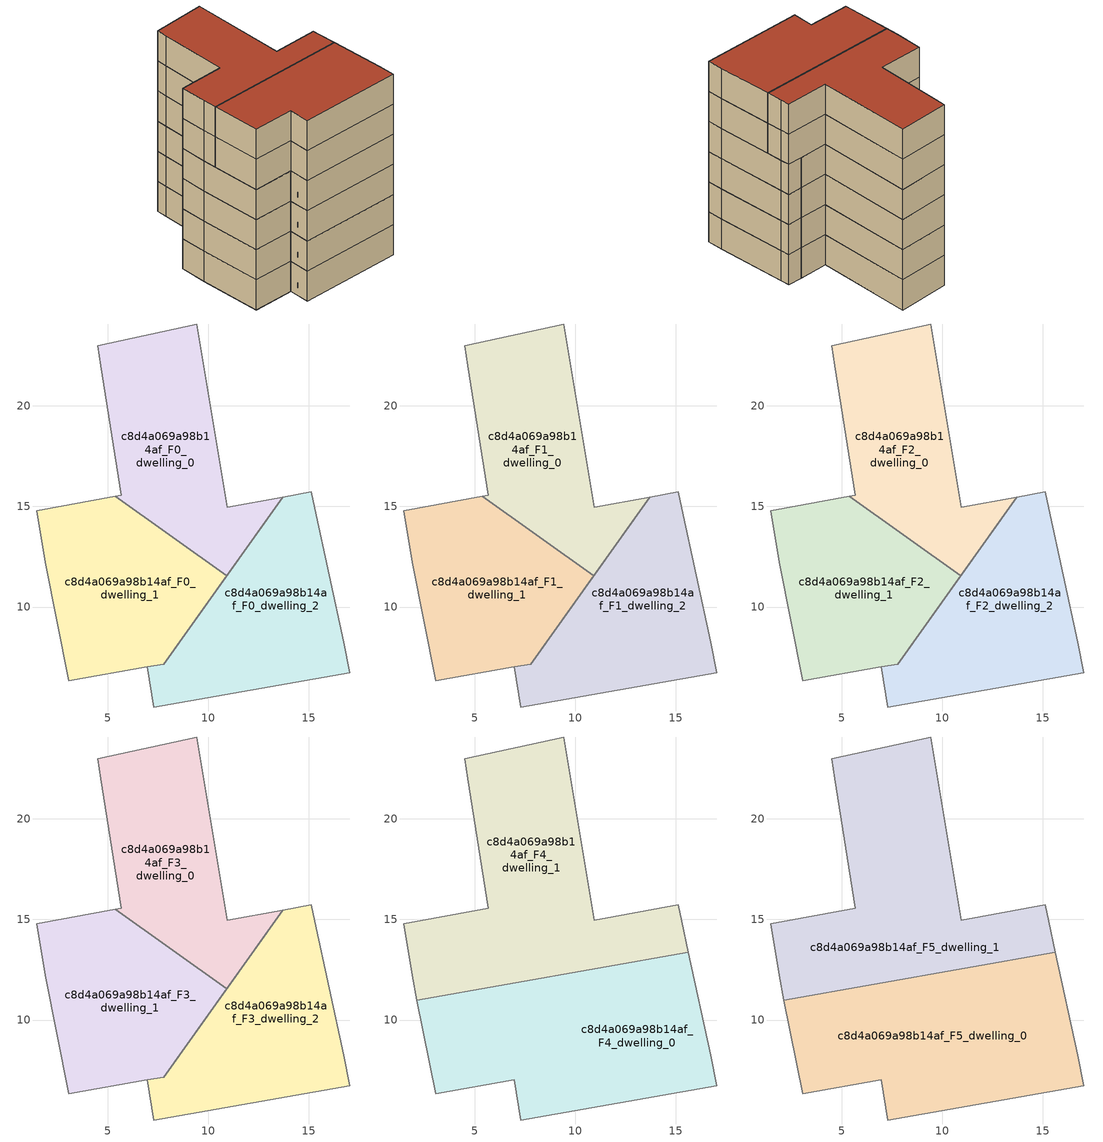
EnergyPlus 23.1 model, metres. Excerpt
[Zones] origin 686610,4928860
c8d4a069a98b14af_F0_dwelling_0
 floor ground (EU_floor_Construction): 10.93,11.56 13.7,15.46 10.95,14.96 9.42,24.07 4.51,22.99 4.67,21.99 5.67,15.55 5.39,15.5 z0
 wall adiabatic (EU_wall_Construction): 4.67,21.99 4.51,22.99 9.42,24.07 10.95,14.96 13.7,15.46 10.93,11.56 5.39,15.5 5.67,15.55 4.67,21.99 z0:3
c8d4a069a98b14af_F0_dwelling_1
 floor ground (EU_floor_Construction): 7.8,7.16 10.93,11.56 5.39,15.5 1.47,14.79 1.89,12.22 3.07,6.35 z0
 wall adiabatic (EU_wall_Construction): 6.98,7.02 3.07,6.35 1.89,12.22 1.47,14.79 5.39,15.5 10.93,11.56 7.8,7.16 z0:3
 wall to c8d4a069a98b14af_F0_dwelling_2 (EU_wall_Construction): 7.8,7.16 6.98,7.02 z0:3
c8d4a069a98b14af_F0_dwelling_2
 floor ground (EU_floor_Construction): 17.05,6.74 16.74,8.26 15.3,14.9 15.12,15.72 13.7,15.46 7.8,7.16 6.98,7.02 7.3,5.03 z0
 wall adiabatic (EU_wall_Construction): 7.8,7.16 13.7,15.46 15.12,15.72 15.3,14.9 16.74,8.26 17.05,6.74 7.3,5.03 6.98,7.02 z0:3
c8d4a069a98b14af_F1_dwelling_0
 floor to c8d4a069a98b14af_F0_dwelling_0 (EU_floor_Construction): 10.93,11.56 13.7,15.46 10.95,14.96 9.42,24.07 4.51,22.99 4.67,21.99 5.67,15.55 5.39,15.5 z3
 wall adiabatic (EU_wall_Construction): 4.67,21.99 4.51,22.99 9.42,24.07 10.95,14.96 13.7,15.46 10.93,11.56 5.39,15.5 5.67,15.55 4.67,21.99 z3:6
c8d4a069a98b14af_F1_dwelling_1
 floor to c8d4a069a98b14af_F0_dwelling_1 (EU_floor_Construction): 7.8,7.16 10.93,11.56 5.39,15.5 1.47,14.79 1.89,12.22 3.07,6.35 z3
 wall adiabatic (EU_wall_Construction): 6.98,7.02 3.07,6.35 1.89,12.22 1.47,14.79 5.39,15.5 10.93,11.56 7.8,7.16 z3:6
 wall to c8d4a069a98b14af_F1_dwelling_2 (EU_wall_Construction): 7.8,7.16 6.98,7.02 z3:6
c8d4a069a98b14af_F1_dwelling_2
 floor to c8d4a069a98b14af_F0_dwelling_2 (EU_floor_Construction): 17.05,6.74 16.74,8.26 15.3,14.9 15.12,15.72 13.7,15.46 7.8,7.16 6.98,7.02 7.3,5.03 z3
 wall adiabatic (EU_wall_Construction): 7.8,7.16 13.7,15.46 15.12,15.72 15.3,14.9 16.74,8.26 17.05,6.74 7.3,5.03 6.98,7.02 z3:6
c8d4a069a98b14af_F2_dwelling_0
 floor to c8d4a069a98b14af_F1_dwelling_0 (EU_floor_Construction): 10.93,11.56 13.7,15.46 10.95,14.96 9.42,24.07 4.51,22.99 4.67,21.99 5.67,15.55 5.39,15.5 z6
 wall adiabatic (EU_wall_Construction): 4.67,21.99 4.51,22.99 9.42,24.07 10.95,14.96 13.7,15.46 10.93,11.56 5.39,15.5 5.67,15.55 4.67,21.99 z6:9
c8d4a069a98b14af_F2_dwelling_1
 floor to c8d4a069a98b14af_F1_dwelling_1 (EU_floor_Construction): 7.8,7.16 10.93,11.56 5.39,15.5 1.47,14.79 1.89,12.22 3.07,6.35 z6
 wall adiabatic (EU_wall_Construction): 6.98,7.02 3.07,6.35 1.89,12.22 1.47,14.79 5.39,15.5 10.93,11.56 7.8,7.16 z6:9
 wall to c8d4a069a98b14af_F2_dwelling_2 (EU_wall_Construction): 7.8,7.16 6.98,7.02 z6:9
c8d4a069a98b14af_F2_dwelling_2
 floor to c8d4a069a98b14af_F1_dwelling_2 (EU_floor_Construction): 17.05,6.74 16.74,8.26 15.3,14.9 15.12,15.72 13.7,15.46 7.8,7.16 6.98,7.02 7.3,5.03 z6
 wall adiabatic (EU_wall_Construction): 7.8,7.16 13.7,15.46 15.12,15.72 15.3,14.9 16.74,8.26 17.05,6.74 7.3,5.03 6.98,7.02 z6:9
c8d4a069a98b14af_F3_dwelling_0
 floor to c8d4a069a98b14af_F2_dwelling_0 (EU_floor_Construction): 10.93,11.56 13.7,15.46 10.95,14.96 9.42,24.07 4.51,22.99 4.67,21.99 5.67,15.55 5.39,15.5 z9
 wall adiabatic (EU_wall_Construction): 4.67,21.99 4.51,22.99 9.42,24.07 10.95,14.96 13.7,15.46 10.93,11.56 5.39,15.5 5.67,15.55 4.67,21.99 z9:12
c8d4a069a98b14af_F3_dwelling_1
 floor to c8d4a069a98b14af_F2_dwelling_1 (EU_floor_Construction): 7.8,7.16 10.93,11.56 5.39,15.5 1.47,14.79 1.89,12.22 3.07,6.35 z9
 wall adiabatic (EU_wall_Construction): 6.98,7.02 3.07,6.35 1.89,12.22 1.47,14.79 5.39,15.5 10.93,11.56 7.8,7.16 z9:12
 wall to c8d4a069a98b14af_F3_dwelling_2 (EU_wall_Construction): 7.8,7.16 6.98,7.02 z9:12
c8d4a069a98b14af_F3_dwelling_2
 floor to c8d4a069a98b14af_F2_dwelling_2 (EU_floor_Construction): 17.05,6.74 16.74,8.26 15.3,14.9 15.12,15.72 13.7,15.46 7.8,7.16 6.98,7.02 7.3,5.03 z9
 wall adiabatic (EU_wall_Construction): 7.8,7.16 13.7,15.46 15.12,15.72 15.3,14.9 16.74,8.26 17.05,6.74 7.3,5.03 6.98,7.02 z9:12
c8d4a069a98b14af_F4_dwelling_0
 floor to c8d4a069a98b14af_F3_dwelling_0 (EU_floor_Construction): 10.93,11.56 11.73,12.68 10,12.38 9.96,12.25 z12; 9.96,12.25 10,12.38 9.83,12.35 z12
 floor to c8d4a069a98b14af_F3_dwelling_1 (EU_floor_Construction): 8.39,8 9.96,12.25 9.83,12.35 2.14,10.99 3.07,6.35 7.8,7.16 z12; 8.39,8 10.93,11.56 9.96,12.25 z12
 floor to c8d4a069a98b14af_F3_dwelling_2 (EU_floor_Construction): 17.05,6.74 16.74,8.26 15.63,13.37 11.73,12.68 8.39,8 7.3,5.03 z12; 7.3,5.03 8.39,8 7.8,7.16 6.98,7.02 z12
 wall adiabatic (EU_wall_Construction): 15.63,13.37 16.74,8.26 17.05,6.74 7.3,5.03 6.98,7.02 3.07,6.35 2.14,10.99 z12:15
 wall to c8d4a069a98b14af_F4_dwelling_1 (EU_wall_Construction): 2.14,10.99 15.63,13.37 z12:15
c8d4a069a98b14af_F4_dwelling_1
 floor to c8d4a069a98b14af_F3_dwelling_0 (EU_floor_Construction): 11.73,12.68 13.7,15.46 10.95,14.96 9.42,24.07 4.51,22.99 4.67,21.99 5.67,15.55 5.39,15.5 9.83,12.35 z12
 floor to c8d4a069a98b14af_F3_dwelling_1 (EU_floor_Construction): 9.83,12.35 5.39,15.5 1.47,14.79 1.89,12.22 2.14,10.99 z12
 floor to c8d4a069a98b14af_F3_dwelling_2 (EU_floor_Construction): 15.63,13.37 15.3,14.9 15.12,15.72 13.7,15.46 11.73,12.68 z12
 wall adiabatic (EU_wall_Construction): 2.14,10.99 1.89,12.22 1.47,14.79 5.67,15.55 4.67,21.99 4.51,22.99 9.42,24.07 10.95,14.96 15.12,15.72 15.3,14.9 15.63,13.37 z12:15
c8d4a069a98b14af_F5_dwelling_0
 floor to c8d4a069a98b14af_F4_dwelling_0 (EU_floor_Construction): 17.05,6.74 16.74,8.26 15.63,13.37 2.14,10.99 3.07,6.35 6.98,7.02 7.3,5.03 z15
 wall adiabatic (EU_wall_Construction): 15.63,13.37 16.74,8.26 17.05,6.74 7.3,5.03 6.98,7.02 3.07,6.35 2.14,10.99 z15:18
 wall to c8d4a069a98b14af_F5_dwelling_1 (EU_wall_Construction): 2.14,10.99 15.63,13.37 z15:18
 roof outside (EU_roof_Construction): 15.63,13.37 16.74,8.26 17.05,6.74 7.3,5.03 6.98,7.02 3.07,6.35 2.14,10.99 z18
c8d4a069a98b14af_F5_dwelling_1
 floor to c8d4a069a98b14af_F4_dwelling_1 (EU_floor_Construction): 15.63,13.37 15.3,14.9 15.12,15.72 10.95,14.96 9.42,24.07 4.51,22.99 4.67,21.99 5.67,15.55 1.47,14.79 1.89,12.22 2.14,10.99 z15
 wall adiabatic (EU_wall_Construction): 2.14,10.99 1.89,12.22 1.47,14.79 5.67,15.55 4.67,21.99 4.51,22.99 9.42,24.07 10.95,14.96 15.12,15.72 15.3,14.9 15.63,13.37 z15:18
 roof outside (EU_roof_Construction): 9.42,24.07 10.95,14.96 15.12,15.72 15.3,14.9 15.63,13.37 2.14,10.99 1.89,12.22 1.47,14.79 5.67,15.55 4.67,21.99 4.51,22.99 z18
[Building]
EU S2 Campaign: North Axis=0; Terrain=City; Solar Distribution=FullExterior
[Site:Location]
Bologna: Latitude=44.5; Longitude=11.25; Time Zone=1; Elevation=37
[SizingPeriod:WeatherFileDays]
AnnualSizingPeriod: Begin Month=1; Begin Day of Month=1; End Month=12; End Day of Month=31; Day of Week for Start Day=Monday; Use Weather File Daylight Saving Period=No; Use Weather File Rain and Snow Indicators=No
[MATERIAL]
EU_InternalMass_Material: Roughness=MediumRough; Thickness=0.1; Conductivity=1; Density=1800; Specific Heat=900; Thermal Absorptance=0.9; Solar Absorptance=0.7; Visible Absorptance=0.7
[MATERIAL:NOMASS] Roughness=MediumRough; Thermal Absorptance=0.9; Solar Absorptance=0.7; Visible Absorptance=0.7
Name | Thermal Resistance
EU_wall_NoMass | 0.905828
EU_roof_NoMass | 0.37593
EU_floor_NoMass | 0.67114
[CONSTRUCTION]
EU_wall_Construction: EU_wall_NoMass
EU_roof_Construction: EU_roof_NoMass
EU_floor_Construction: EU_floor_NoMass
EU_InternalMass_Construction: EU_InternalMass_Material
[ZONE] Type=1; Multiplier=1; Ceiling Height=autocalculate; Floor Area=autocalculate; Part of Total Floor Area=Yes
Name | Volume
c8d4a069a98b14af_F0_dwelling_0; c8d4a069a98b14af_F1_dwelling_0; c8d4a069a98b14af_F2_dwelling_0; c8d4a069a98b14af_F3_dwelling_0 | 170.385
c8d4a069a98b14af_F4_dwelling_0 | 255.563
c8d4a069a98b14af_F5_dwelling_0 | 255.564
c8d4a069a98b14af_F0_dwelling_1; c8d4a069a98b14af_F1_dwelling_1; c8d4a069a98b14af_F2_dwelling_1; c8d4a069a98b14af_F3_dwelling_1 | 169.334
c8d4a069a98b14af_F4_dwelling_1 | 255.587
c8d4a069a98b14af_F5_dwelling_1 | 255.592
c8d4a069a98b14af_F0_dwelling_2; c8d4a069a98b14af_F1_dwelling_2; c8d4a069a98b14af_F2_dwelling_2; c8d4a069a98b14af_F3_dwelling_2 | 171.442
[INTERNALMASS] Construction=EU_InternalMass_Construction
Name | Zone or ZoneList | Surface Area
c8d4a069a98b14af_F0_dwelling_0_EU_InternalMass | c8d4a069a98b14af_F0_dwelling_0 | 56.7965
c8d4a069a98b14af_F0_dwelling_1_EU_InternalMass | c8d4a069a98b14af_F0_dwelling_1 | 56.4446
c8d4a069a98b14af_F0_dwelling_2_EU_InternalMass | c8d4a069a98b14af_F0_dwelling_2 | 57.1477
c8d4a069a98b14af_F1_dwelling_0_EU_InternalMass | c8d4a069a98b14af_F1_dwelling_0 | 56.7965
c8d4a069a98b14af_F1_dwelling_1_EU_InternalMass | c8d4a069a98b14af_F1_dwelling_1 | 56.4446
c8d4a069a98b14af_F1_dwelling_2_EU_InternalMass | c8d4a069a98b14af_F1_dwelling_2 | 57.1477
c8d4a069a98b14af_F2_dwelling_0_EU_InternalMass | c8d4a069a98b14af_F2_dwelling_0 | 56.7965
c8d4a069a98b14af_F2_dwelling_1_EU_InternalMass | c8d4a069a98b14af_F2_dwelling_1 | 56.4446
c8d4a069a98b14af_F2_dwelling_2_EU_InternalMass | c8d4a069a98b14af_F2_dwelling_2 | 57.1477
c8d4a069a98b14af_F3_dwelling_0_EU_InternalMass | c8d4a069a98b14af_F3_dwelling_0 | 56.7965
c8d4a069a98b14af_F3_dwelling_1_EU_InternalMass | c8d4a069a98b14af_F3_dwelling_1 | 56.4446
c8d4a069a98b14af_F3_dwelling_2_EU_InternalMass | c8d4a069a98b14af_F3_dwelling_2 | 57.1477
c8d4a069a98b14af_F4_dwelling_0_EU_InternalMass | c8d4a069a98b14af_F4_dwelling_0 | 85.1881
c8d4a069a98b14af_F4_dwelling_1_EU_InternalMass | c8d4a069a98b14af_F4_dwelling_1 | 85.1972
c8d4a069a98b14af_F5_dwelling_0_EU_InternalMass | c8d4a069a98b14af_F5_dwelling_0 | 85.1881
c8d4a069a98b14af_F5_dwelling_1_EU_InternalMass | c8d4a069a98b14af_F5_dwelling_1 | 85.1972
[OTHEREQUIPMENT] Fuel Type=Electricity; Design Level Calculation Method=Watts/Area; Power per Zone Floor Area=1; Fraction Latent=0; Fraction Radiant=0; Fraction Lost=0; Carbon Dioxide Generation Rate=0; EndUse Subcategory=EU_Step8_InternalGains
Name | Zone or ZoneList or Space or SpaceList | Schedule
EU_Step8_InternalGain_c8d4a069a98b14af_F0_dwelling_0_f000 | c8d4a069a98b14af_F0_dwelling_0 | EU_Step8_GainSchedule_c8d4a069a98b14af_F0_dwelling_0_f000
EU_Step8_InternalGain_c8d4a069a98b14af_F0_dwelling_1_f000 | c8d4a069a98b14af_F0_dwelling_1 | EU_Step8_GainSchedule_c8d4a069a98b14af_F0_dwelling_1_f000
EU_Step8_InternalGain_c8d4a069a98b14af_F0_dwelling_2_f000 | c8d4a069a98b14af_F0_dwelling_2 | EU_Step8_GainSchedule_c8d4a069a98b14af_F0_dwelling_2_f000
EU_Step8_InternalGain_c8d4a069a98b14af_F1_dwelling_0_f000 | c8d4a069a98b14af_F1_dwelling_0 | EU_Step8_GainSchedule_c8d4a069a98b14af_F1_dwelling_0_f000
EU_Step8_InternalGain_c8d4a069a98b14af_F1_dwelling_1_f000 | c8d4a069a98b14af_F1_dwelling_1 | EU_Step8_GainSchedule_c8d4a069a98b14af_F1_dwelling_1_f000
EU_Step8_InternalGain_c8d4a069a98b14af_F1_dwelling_2_f000 | c8d4a069a98b14af_F1_dwelling_2 | EU_Step8_GainSchedule_c8d4a069a98b14af_F1_dwelling_2_f000
EU_Step8_InternalGain_c8d4a069a98b14af_F2_dwelling_0_f000 | c8d4a069a98b14af_F2_dwelling_0 | EU_Step8_GainSchedule_c8d4a069a98b14af_F2_dwelling_0_f000
EU_Step8_InternalGain_c8d4a069a98b14af_F2_dwelling_1_f000 | c8d4a069a98b14af_F2_dwelling_1 | EU_Step8_GainSchedule_c8d4a069a98b14af_F2_dwelling_1_f000
EU_Step8_InternalGain_c8d4a069a98b14af_F2_dwelling_2_f000 | c8d4a069a98b14af_F2_dwelling_2 | EU_Step8_GainSchedule_c8d4a069a98b14af_F2_dwelling_2_f000
EU_Step8_InternalGain_c8d4a069a98b14af_F3_dwelling_0_f000 | c8d4a069a98b14af_F3_dwelling_0 | EU_Step8_GainSchedule_c8d4a069a98b14af_F3_dwelling_0_f000
EU_Step8_InternalGain_c8d4a069a98b14af_F3_dwelling_1_f000 | c8d4a069a98b14af_F3_dwelling_1 | EU_Step8_GainSchedule_c8d4a069a98b14af_F3_dwelling_1_f000
EU_Step8_InternalGain_c8d4a069a98b14af_F3_dwelling_2_f000 | c8d4a069a98b14af_F3_dwelling_2 | EU_Step8_GainSchedule_c8d4a069a98b14af_F3_dwelling_2_f000
EU_Step8_InternalGain_c8d4a069a98b14af_F4_dwelling_0_f000 | c8d4a069a98b14af_F4_dwelling_0 | EU_Step8_GainSchedule_c8d4a069a98b14af_F4_dwelling_0_f000
EU_Step8_InternalGain_c8d4a069a98b14af_F4_dwelling_1_f000 | c8d4a069a98b14af_F4_dwelling_1 | EU_Step8_GainSchedule_c8d4a069a98b14af_F4_dwelling_1_f000
EU_Step8_InternalGain_c8d4a069a98b14af_F5_dwelling_0_f000 | c8d4a069a98b14af_F5_dwelling_0 | EU_Step8_GainSchedule_c8d4a069a98b14af_F5_dwelling_0_f000
EU_Step8_InternalGain_c8d4a069a98b14af_F5_dwelling_1_f000 | c8d4a069a98b14af_F5_dwelling_1 | EU_Step8_GainSchedule_c8d4a069a98b14af_F5_dwelling_1_f000
[ZONEVENTILATION:DESIGNFLOWRATE] Schedule=EU_AlwaysOn; Design Flow Rate Calculation Method=AirChanges/Hour; Air Changes per Hour=0.73129; Ventilation Type=Natural; Fan Pressure Rise=0; Fan Total Efficiency=1; Constant Term Coefficient=1; Temperature Term Coefficient=0; Velocity Term Coefficient=0; Velocity Squared Term Coefficient=0; Minimum Indoor Temperature=-100; Maximum Indoor Temperature=100; Delta Temperature=-100; Minimum Outdoor Temperature=-100; Maximum Outdoor Temperature=100; Maximum Wind Speed=40
Name | Zone or ZoneList or Space or SpaceList
EU_ConstantAir_c8d4a069a98b14af_F0_dwelling_0 | c8d4a069a98b14af_F0_dwelling_0
EU_ConstantAir_c8d4a069a98b14af_F0_dwelling_1 | c8d4a069a98b14af_F0_dwelling_1
EU_ConstantAir_c8d4a069a98b14af_F0_dwelling_2 | c8d4a069a98b14af_F0_dwelling_2
EU_ConstantAir_c8d4a069a98b14af_F1_dwelling_0 | c8d4a069a98b14af_F1_dwelling_0
EU_ConstantAir_c8d4a069a98b14af_F1_dwelling_1 | c8d4a069a98b14af_F1_dwelling_1
EU_ConstantAir_c8d4a069a98b14af_F1_dwelling_2 | c8d4a069a98b14af_F1_dwelling_2
EU_ConstantAir_c8d4a069a98b14af_F2_dwelling_0 | c8d4a069a98b14af_F2_dwelling_0
EU_ConstantAir_c8d4a069a98b14af_F2_dwelling_1 | c8d4a069a98b14af_F2_dwelling_1
EU_ConstantAir_c8d4a069a98b14af_F2_dwelling_2 | c8d4a069a98b14af_F2_dwelling_2
EU_ConstantAir_c8d4a069a98b14af_F3_dwelling_0 | c8d4a069a98b14af_F3_dwelling_0
EU_ConstantAir_c8d4a069a98b14af_F3_dwelling_1 | c8d4a069a98b14af_F3_dwelling_1
EU_ConstantAir_c8d4a069a98b14af_F3_dwelling_2 | c8d4a069a98b14af_F3_dwelling_2
EU_ConstantAir_c8d4a069a98b14af_F4_dwelling_0 | c8d4a069a98b14af_F4_dwelling_0
EU_ConstantAir_c8d4a069a98b14af_F4_dwelling_1 | c8d4a069a98b14af_F4_dwelling_1
EU_ConstantAir_c8d4a069a98b14af_F5_dwelling_0 | c8d4a069a98b14af_F5_dwelling_0
EU_ConstantAir_c8d4a069a98b14af_F5_dwelling_1 | c8d4a069a98b14af_F5_dwelling_1
[HVACTEMPLATE:THERMOSTAT] Constant Heating Setpoint=20; Constant Cooling Setpoint=50
EU_HeatOnly_c8d4a069a98b14af_F0_dwelling_0; EU_HeatOnly_c8d4a069a98b14af_F0_dwelling_1; EU_HeatOnly_c8d4a069a98b14af_F0_dwelling_2; EU_HeatOnly_c8d4a069a98b14af_F1_dwelling_0; EU_HeatOnly_c8d4a069a98b14af_F1_dwelling_1; EU_HeatOnly_c8d4a069a98b14af_F1_dwelling_2; EU_HeatOnly_c8d4a069a98b14af_F2_dwelling_0; EU_HeatOnly_c8d4a069a98b14af_F2_dwelling_1; EU_HeatOnly_c8d4a069a98b14af_F2_dwelling_2; EU_HeatOnly_c8d4a069a98b14af_F3_dwelling_0; EU_HeatOnly_c8d4a069a98b14af_F3_dwelling_1; EU_HeatOnly_c8d4a069a98b14af_F3_dwelling_2; EU_HeatOnly_c8d4a069a98b14af_F4_dwelling_0; EU_HeatOnly_c8d4a069a98b14af_F4_dwelling_1; EU_HeatOnly_c8d4a069a98b14af_F5_dwelling_0; EU_HeatOnly_c8d4a069a98b14af_F5_dwelling_1
[HVACTEMPLATE:ZONE:IDEALLOADSAIRSYSTEM] System Availability Schedule=EU_AlwaysOn; Maximum Heating Supply Air Temperature=50; Minimum Cooling Supply Air Temperature=13; Maximum Heating Supply Air Humidity Ratio=0.0156; Minimum Cooling Supply Air Humidity Ratio=0.0077; Heating Limit=NoLimit; Cooling Limit=NoLimit; Heating Availability Schedule=EU_AlwaysOn; Cooling Availability Schedule=EU_CoolingOff; Dehumidification Control Type=ConstantSensibleHeatRatio; Cooling Sensible Heat Ratio=0.7; Dehumidification Setpoint=60; Humidification Control Type=None; Humidification Setpoint=30; Outdoor Air Method=None; Outdoor Air Flow Rate per Person=0.00944; Outdoor Air Flow Rate per Zone Floor Area=0; Outdoor Air Flow Rate per Zone=0; Demand Controlled Ventilation Type=None; Outdoor Air Economizer Type=NoEconomizer; Heat Recovery Type=None; Sensible Heat Recovery Effectiveness=0.7; Latent Heat Recovery Effectiveness=0.65
Name | Template Thermostat
c8d4a069a98b14af_F0_dwelling_0 | EU_HeatOnly_c8d4a069a98b14af_F0_dwelling_0
c8d4a069a98b14af_F0_dwelling_1 | EU_HeatOnly_c8d4a069a98b14af_F0_dwelling_1
c8d4a069a98b14af_F0_dwelling_2 | EU_HeatOnly_c8d4a069a98b14af_F0_dwelling_2
c8d4a069a98b14af_F1_dwelling_0 | EU_HeatOnly_c8d4a069a98b14af_F1_dwelling_0
c8d4a069a98b14af_F1_dwelling_1 | EU_HeatOnly_c8d4a069a98b14af_F1_dwelling_1
c8d4a069a98b14af_F1_dwelling_2 | EU_HeatOnly_c8d4a069a98b14af_F1_dwelling_2
c8d4a069a98b14af_F2_dwelling_0 | EU_HeatOnly_c8d4a069a98b14af_F2_dwelling_0
c8d4a069a98b14af_F2_dwelling_1 | EU_HeatOnly_c8d4a069a98b14af_F2_dwelling_1
c8d4a069a98b14af_F2_dwelling_2 | EU_HeatOnly_c8d4a069a98b14af_F2_dwelling_2
c8d4a069a98b14af_F3_dwelling_0 | EU_HeatOnly_c8d4a069a98b14af_F3_dwelling_0
c8d4a069a98b14af_F3_dwelling_1 | EU_HeatOnly_c8d4a069a98b14af_F3_dwelling_1
c8d4a069a98b14af_F3_dwelling_2 | EU_HeatOnly_c8d4a069a98b14af_F3_dwelling_2
c8d4a069a98b14af_F4_dwelling_0 | EU_HeatOnly_c8d4a069a98b14af_F4_dwelling_0
c8d4a069a98b14af_F4_dwelling_1 | EU_HeatOnly_c8d4a069a98b14af_F4_dwelling_1
c8d4a069a98b14af_F5_dwelling_0 | EU_HeatOnly_c8d4a069a98b14af_F5_dwelling_0
c8d4a069a98b14af_F5_dwelling_1 | EU_HeatOnly_c8d4a069a98b14af_F5_dwelling_1
[SIZING:ZONE] Zone Cooling Design Supply Air Temperature Input Method=SupplyAirTemperature; Zone Cooling Design Supply Air Temperature=13; Zone Heating Design Supply Air Temperature Input Method=SupplyAirTemperature; Zone Heating Design Supply Air Temperature=50; Zone Cooling Design Supply Air Humidity Ratio=0.008; Zone Heating Design Supply Air Humidity Ratio=0.008; Cooling Design Air Flow Method=DesignDay; Cooling Design Air Flow Rate=0; Cooling Minimum Air Flow per Zone Floor Area=0.000762; Cooling Minimum Air Flow=0; Cooling Minimum Air Flow Fraction=0.2; Heating Design Air Flow Method=DesignDay; Heating Design Air Flow Rate=0; Heating Maximum Air Flow per Zone Floor Area=0.002032; Heating Maximum Air Flow=0.141576; Heating Maximum Air Flow Fraction=0.3; Account for Dedicated Outdoor Air System=No; Dedicated Outdoor Air System Control Strategy=NeutralSupplyAir; Dedicated Outdoor Air Low Setpoint Temperature for Design=autosize; Dedicated Outdoor Air High Setpoint Temperature for Design=autosize; Zone Load Sizing Method=Sensible Load Only No Latent Load; Zone Latent Cooling Design Supply Air Humidity Ratio Input Method=HumidityRatioDifference; Zone Cooling Design Supply Air Humidity Ratio Difference=0.005; Zone Latent Heating Design Supply Air Humidity Ratio Input Method=HumidityRatioDifference; Zone Humidification Design Supply Air Humidity Ratio Difference=0.005
c8d4a069a98b14af_F0_dwelling_0; c8d4a069a98b14af_F0_dwelling_1; c8d4a069a98b14af_F0_dwelling_2; c8d4a069a98b14af_F1_dwelling_0; c8d4a069a98b14af_F1_dwelling_1; c8d4a069a98b14af_F1_dwelling_2; c8d4a069a98b14af_F2_dwelling_0; c8d4a069a98b14af_F2_dwelling_1; c8d4a069a98b14af_F2_dwelling_2; c8d4a069a98b14af_F3_dwelling_0; c8d4a069a98b14af_F3_dwelling_1; c8d4a069a98b14af_F3_dwelling_2; c8d4a069a98b14af_F4_dwelling_0; c8d4a069a98b14af_F4_dwelling_1; c8d4a069a98b14af_F5_dwelling_0; c8d4a069a98b14af_F5_dwelling_1
[SCHEDULE:CONSTANT]
Name | Hourly Value
EU_AlwaysOn | 1
EU_CoolingOff | 0
[SCHEDULE:FILE] Column Number=1; Rows to Skip at Top=0; Number of Hours of Data=8760; Column Separator=Comma; Interpolate to Timestep=No; Minutes per Item=60; Adjust Schedule for Daylight Savings=Yes
Name | File
EU_Step8_GainSchedule_c8d4a069a98b14af_F0_dwelling_0_f000 | ../../schedules/c8d4a069a98b14af/c8d4a069a98b14af_F0_dwelling_0_f000_gain.csv
EU_Step8_GainSchedule_c8d4a069a98b14af_F0_dwelling_1_f000 | ../../schedules/c8d4a069a98b14af/c8d4a069a98b14af_F0_dwelling_1_f000_gain.csv
EU_Step8_GainSchedule_c8d4a069a98b14af_F0_dwelling_2_f000 | ../../schedules/c8d4a069a98b14af/c8d4a069a98b14af_F0_dwelling_2_f000_gain.csv
EU_Step8_GainSchedule_c8d4a069a98b14af_F1_dwelling_0_f000 | ../../schedules/c8d4a069a98b14af/c8d4a069a98b14af_F1_dwelling_0_f000_gain.csv
EU_Step8_GainSchedule_c8d4a069a98b14af_F1_dwelling_1_f000 | ../../schedules/c8d4a069a98b14af/c8d4a069a98b14af_F1_dwelling_1_f000_gain.csv
EU_Step8_GainSchedule_c8d4a069a98b14af_F1_dwelling_2_f000 | ../../schedules/c8d4a069a98b14af/c8d4a069a98b14af_F1_dwelling_2_f000_gain.csv
EU_Step8_GainSchedule_c8d4a069a98b14af_F2_dwelling_0_f000 | ../../schedules/c8d4a069a98b14af/c8d4a069a98b14af_F2_dwelling_0_f000_gain.csv
EU_Step8_GainSchedule_c8d4a069a98b14af_F2_dwelling_1_f000 | ../../schedules/c8d4a069a98b14af/c8d4a069a98b14af_F2_dwelling_1_f000_gain.csv
EU_Step8_GainSchedule_c8d4a069a98b14af_F2_dwelling_2_f000 | ../../schedules/c8d4a069a98b14af/c8d4a069a98b14af_F2_dwelling_2_f000_gain.csv
EU_Step8_GainSchedule_c8d4a069a98b14af_F3_dwelling_0_f000 | ../../schedules/c8d4a069a98b14af/c8d4a069a98b14af_F3_dwelling_0_f000_gain.csv
EU_Step8_GainSchedule_c8d4a069a98b14af_F3_dwelling_1_f000 | ../../schedules/c8d4a069a98b14af/c8d4a069a98b14af_F3_dwelling_1_f000_gain.csv
EU_Step8_GainSchedule_c8d4a069a98b14af_F3_dwelling_2_f000 | ../../schedules/c8d4a069a98b14af/c8d4a069a98b14af_F3_dwelling_2_f000_gain.csv
EU_Step8_GainSchedule_c8d4a069a98b14af_F4_dwelling_0_f000 | ../../schedules/c8d4a069a98b14af/c8d4a069a98b14af_F4_dwelling_0_f000_gain.csv
EU_Step8_GainSchedule_c8d4a069a98b14af_F4_dwelling_1_f000 | ../../schedules/c8d4a069a98b14af/c8d4a069a98b14af_F4_dwelling_1_f000_gain.csv
EU_Step8_GainSchedule_c8d4a069a98b14af_F5_dwelling_0_f000 | ../../schedules/c8d4a069a98b14af/c8d4a069a98b14af_F5_dwelling_0_f000_gain.csv
EU_Step8_GainSchedule_c8d4a069a98b14af_F5_dwelling_1_f000 | ../../schedules/c8d4a069a98b14af/c8d4a069a98b14af_F5_dwelling_1_f000_gain.csv
